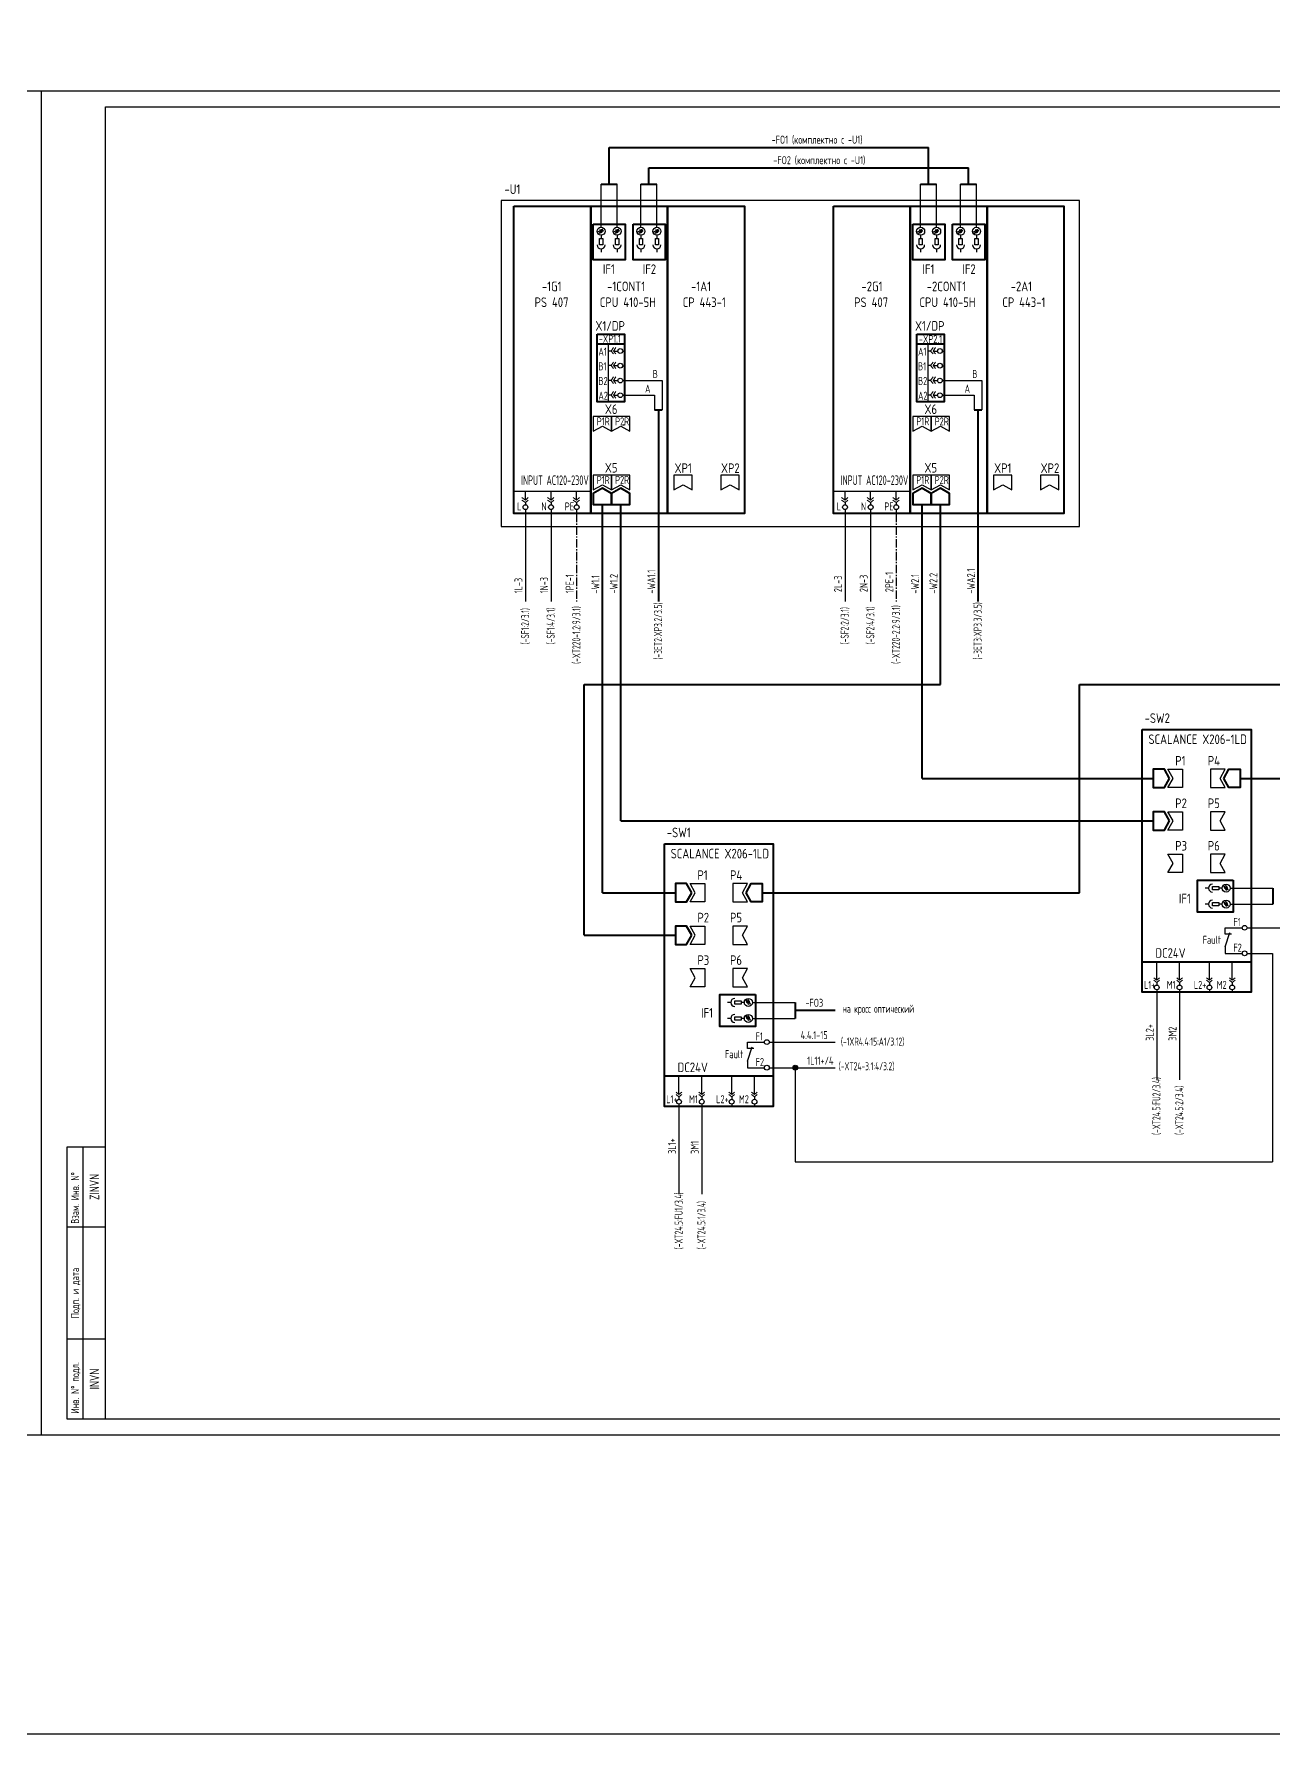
# Model space of a CAD drawing. Header units: millimetres. Extents: x 613 to 4946, y 1373 to 2532.
# Drawn here: x 3660 to 4047, y 1373 to 1904 of the extents above; entities that cross this region are included whole.
import ezdxf
from ezdxf.enums import TextEntityAlignment as Align

# ---------------------------------------------------------------- set-up
doc = ezdxf.new("R2010")
doc.units = ezdxf.units.MM
doc.linetypes.add('3_2012-53-ТКР2.1-2_План$0${ Chain Double-Dash }', pattern=[0])
doc.linetypes.add('EPL_DASHLONGDOT', pattern=[1, 0.66, -0.12, 0.1, -0.12])
doc.layers.add('EPLAN108', color=5, linetype='Continuous', lineweight=30)
for name, color, linetype in [('Временный', 6, 'Continuous'), ('КИА_МАРКИРОВКА', 2, 'Continuous'), ('КИА_НАКЛЕЙКИ', 1, 'Continuous')]:
    doc.layers.add(name, color=color, linetype=linetype)
doc.styles.add('GOST-A 3-1', font='', dxfattribs={"height": 3})
doc.styles.add('GOSTA-2.5-1', font='', dxfattribs={"width": 0.9, "height": 2.5})
doc.styles.add('ROMANS0-70', font='romans.shx', dxfattribs={"width": 0.7})
doc.styles.get('GOST-A 3-1').set_extended_font_data('GOST type A')
doc.styles.get('GOSTA-2.5-1').set_extended_font_data('GOST Type AU')

# ---------------------------------------------------------------- blocks, each defined once
blk = doc.blocks.new('A$C3D920043')
at = {"lineweight": 25}
for p, q in [((2, 2), (0, 2)), ((2, 2), (6.5, 0.5)), ((6, 0), (6, 2)), ((6, 2), (8, 2))]:
    blk.add_line(p, q, dxfattribs=at)
blk = doc.blocks.new('A$C2EC3666A')
h = blk.add_hatch(color=7)
h.dxf.hatch_style = 1
edge = h.paths.add_edge_path()
edge.add_arc((0, 0), 0.75, 0, 360)
at = {"color": 0}
blk.add_circle((0, 0), 0.75, dxfattribs=at)

msp = doc.modelspace()

# ---------------------------------------------------------------- linework, layer by layer
for p, q in [((3068, 1886.39), (3662, 1886.39)), ((3662, 1886.39), (4256, 1886.39)), ((3662, 1466.39), (3662, 1886.39)), ((3682, 1881.39), (4251, 1881.39)), ((3682, 1471.39), (3682, 1881.39)), ((4039.91, 1624.88), (4059.87, 1624.88)), ((3890.63, 1589.16), (3902.15, 1589.16)), ((3670, 1471.39), (3670, 1556.39)), ((3670, 1556.39), (3682, 1556.39)), ((3675, 1471.39), (3675, 1556.39)), ((3670, 1531.39), (3682, 1531.39)), ((3670, 1496.39), (3682, 1496.39)), ((3675, 1496.39), (3682, 1496.39)), ((3682, 1471.39), (3670, 1471.39)), ((4251, 1471.39), (3682, 1471.39)), ((3662, 1466.39), (3068, 1466.39)), ((4256, 1466.39), (3662, 1466.39))]:
    msp.add_line(p, q)
at = {"color": 31, "lineweight": 40}
for p, q in [((3839.32, 1857.15), (3839.32, 1868.7)), ((3839.32, 1868.7), (3939.18, 1868.7)), ((3939.18, 1857.15), (3939.18, 1868.7)), ((3851.79, 1857.15), (3851.79, 1862.3)), ((3851.79, 1862.3), (3951.65, 1862.3)), ((3951.65, 1857.15), (3951.65, 1862.3)), ((3836.82, 1857.15), (3841.82, 1857.15)), ((3849.29, 1857.15), (3854.29, 1857.15)), ((3936.68, 1857.15), (3941.68, 1857.15)), ((3949.15, 1857.15), (3954.15, 1857.15)), ((4046.78, 1637.26), (4046.78, 1632.26)), ((3897.5, 1601.53), (3897.5, 1596.53)), ((3909.94, 1599.03), (3897.5, 1599.03))]:
    msp.add_line(p, q, dxfattribs=at)
at = {"color": 0}
for p, q in [((3836.82, 1843.74), (3836.82, 1857.15)), ((3841.82, 1843.74), (3841.82, 1857.15)), ((3849.29, 1843.74), (3849.29, 1857.15)), ((3854.29, 1843.74), (3854.29, 1857.15)), ((3936.68, 1843.74), (3936.68, 1857.15)), ((3941.68, 1843.74), (3941.68, 1857.15)), ((3949.15, 1843.74), (3949.15, 1857.15)), ((3954.15, 1843.74), (3954.15, 1857.15)), ((3835.82, 1842.31), (3837.33, 1843.06)), ((3837.55, 1842.67), (3836.11, 1841.79)), ((3836.11, 1841.79), (3836.86, 1842.47)), ((3837.06, 1842.15), (3836.11, 1841.79)), ((3837.33, 1843.06), (3836.35, 1842.78)), ((3836.52, 1842.45), (3837.33, 1843.06)), ((3836.82, 1841.24), (3836.82, 1840.24)), ((3840.82, 1842.31), (3842.33, 1843.06)), ((3842.55, 1842.67), (3841.11, 1841.79)), ((3841.11, 1841.79), (3841.86, 1842.47)), ((3842.06, 1842.15), (3841.11, 1841.79)), ((3842.33, 1843.06), (3841.35, 1842.78)), ((3841.52, 1842.45), (3842.33, 1843.06)), ((3841.82, 1841.24), (3841.82, 1840.24)), ((3848.29, 1842.31), (3849.8, 1843.06)), ((3850.02, 1842.67), (3848.58, 1841.79)), ((3848.58, 1841.79), (3849.34, 1842.47)), ((3849.53, 1842.15), (3848.58, 1841.79)), ((3849.8, 1843.06), (3848.82, 1842.78)), ((3848.99, 1842.45), (3849.8, 1843.06)), ((3849.29, 1841.24), (3849.29, 1840.24)), ((3853.29, 1842.31), (3854.8, 1843.06)), ((3855.02, 1842.67), (3853.58, 1841.79)), ((3853.58, 1841.79), (3854.34, 1842.47)), ((3854.53, 1842.15), (3853.58, 1841.79)), ((3854.8, 1843.06), (3853.82, 1842.78)), ((3853.99, 1842.45), (3854.8, 1843.06)), ((3854.29, 1841.24), (3854.29, 1840.24)), ((3935.68, 1842.31), (3937.19, 1843.06)), ((3937.41, 1842.67), (3935.98, 1841.79)), ((3935.98, 1841.79), (3936.73, 1842.47)), ((3936.93, 1842.15), (3935.98, 1841.79)), ((3937.19, 1843.06), (3936.21, 1842.78)), ((3936.38, 1842.45), (3937.19, 1843.06)), ((3936.68, 1841.24), (3936.68, 1840.24)), ((3940.68, 1842.31), (3942.19, 1843.06)), ((3942.41, 1842.67), (3940.98, 1841.79)), ((3940.98, 1841.79), (3941.73, 1842.47)), ((3941.93, 1842.15), (3940.98, 1841.79)), ((3942.19, 1843.06), (3941.21, 1842.78)), ((3941.38, 1842.45), (3942.19, 1843.06)), ((3941.68, 1841.24), (3941.68, 1840.24)), ((3948.15, 1842.31), (3949.66, 1843.06)), ((3949.88, 1842.67), (3948.45, 1841.79)), ((3948.45, 1841.79), (3949.2, 1842.47)), ((3949.4, 1842.15), (3948.45, 1841.79)), ((3949.66, 1843.06), (3948.68, 1842.78)), ((3948.85, 1842.45), (3949.66, 1843.06)), ((3949.15, 1841.24), (3949.15, 1840.24)), ((3953.15, 1842.31), (3954.66, 1843.06)), ((3954.88, 1842.67), (3953.45, 1841.79)), ((3953.45, 1841.79), (3954.2, 1842.47)), ((3954.4, 1842.15), (3953.45, 1841.79)), ((3954.66, 1843.06), (3953.68, 1842.78)), ((3953.85, 1842.45), (3954.66, 1843.06)), ((3954.15, 1841.24), (3954.15, 1840.24)), ((3836.82, 1836.99), (3836.82, 1835.99)), ((3841.82, 1836.99), (3841.82, 1835.99)), ((3849.29, 1836.99), (3849.29, 1835.99)), ((3854.29, 1836.99), (3854.29, 1835.99)), ((3936.68, 1836.99), (3936.68, 1835.99)), ((3941.68, 1836.99), (3941.68, 1835.99)), ((3949.15, 1836.99), (3949.15, 1835.99)), ((3954.15, 1836.99), (3954.15, 1835.99)), ((3839.19, 1789.19), (3839.19, 1807.17)), ((3939.05, 1789.19), (3939.05, 1807.17)), ((3839.94, 1805.07), (3839.19, 1805.07)), ((3840.68, 1805.07), (3842.08, 1805.07)), ((3843.58, 1805.07), (3844.13, 1805.07)), ((3939.8, 1805.07), (3939.05, 1805.07)), ((3940.54, 1805.07), (3941.94, 1805.07)), ((3943.44, 1805.07), (3943.99, 1805.07)), ((3839.94, 1800.51), (3839.19, 1800.51)), ((3839.94, 1795.86), (3839.19, 1795.86)), ((3840.68, 1800.51), (3842.08, 1800.51)), ((3840.68, 1795.86), (3842.08, 1795.86)), ((3843.58, 1800.49), (3844.13, 1800.49)), ((3843.58, 1795.83), (3844.13, 1795.83)), ((3844.13, 1795.83), (3855.92, 1795.83)), ((3855.92, 1795.83), (3855.92, 1786.73)), ((3939.8, 1800.51), (3939.05, 1800.51)), ((3939.8, 1795.86), (3939.05, 1795.86)), ((3940.54, 1800.51), (3941.94, 1800.51)), ((3940.54, 1795.86), (3941.94, 1795.86)), ((3943.44, 1800.49), (3943.99, 1800.49)), ((3943.44, 1795.83), (3943.99, 1795.83)), ((3943.99, 1795.83), (3955.79, 1795.83)), ((3955.79, 1795.83), (3955.79, 1786.73)), ((3839.94, 1791.27), (3839.19, 1791.27)), ((3840.68, 1791.27), (3842.08, 1791.27)), ((3843.58, 1791.25), (3844.13, 1791.25)), ((3844.13, 1791.25), (3853.53, 1791.25)), ((3853.53, 1791.25), (3853.53, 1786.73)), ((3939.8, 1791.27), (3939.05, 1791.27)), ((3940.54, 1791.27), (3941.94, 1791.27)), ((3943.44, 1791.25), (3943.99, 1791.25)), ((3943.99, 1791.25), (3953.39, 1791.25)), ((3953.39, 1791.25), (3953.39, 1786.73)), ((3843.58, 1782.02), (3844.13, 1782.02)), ((3813.19, 1758.52), (3813.19, 1761.26)), ((3821.19, 1758.52), (3821.19, 1761.26)), ((3829.19, 1758.52), (3829.19, 1761.26)), ((3913.06, 1758.52), (3913.06, 1761.26)), ((3921.06, 1758.52), (3921.06, 1761.26)), ((3929.06, 1758.52), (3929.06, 1761.26)), ((3813.19, 1757.77), (3813.19, 1757.03)), ((3813.19, 1755.53), (3813.19, 1754.28)), ((3821.19, 1757.77), (3821.19, 1757.03)), ((3821.19, 1755.53), (3821.19, 1754.28)), ((3829.19, 1757.77), (3829.19, 1757.03)), ((3829.19, 1755.53), (3829.19, 1754.28)), ((3913.06, 1757.77), (3913.06, 1757.03)), ((3913.06, 1755.53), (3913.06, 1754.28)), ((3921.06, 1757.77), (3921.06, 1757.03)), ((3921.06, 1755.53), (3921.06, 1754.28)), ((3929.06, 1757.77), (3929.06, 1757.03)), ((3929.06, 1755.53), (3929.06, 1754.28)), ((4026.63, 1637.26), (4025.63, 1637.26)), ((4030.88, 1637.26), (4029.88, 1637.26)), ((4032.31, 1636.53), (4031.42, 1637.96)), ((4031.42, 1637.96), (4032.11, 1637.21)), ((4031.79, 1637.01), (4031.42, 1637.96)), ((4031.94, 1638.25), (4032.7, 1636.75)), ((4032.08, 1637.56), (4032.7, 1636.75)), ((4032.7, 1636.75), (4032.42, 1637.72)), ((4033.38, 1637.26), (4046.78, 1637.26)), ((4026.63, 1632.26), (4025.63, 1632.26)), ((4030.88, 1632.26), (4029.88, 1632.26)), ((4032.31, 1631.53), (4031.42, 1632.96)), ((4031.42, 1632.96), (4032.11, 1632.21)), ((4031.79, 1632.01), (4031.42, 1632.96)), ((4031.94, 1633.25), (4032.7, 1631.75)), ((4032.08, 1632.56), (4032.7, 1631.75)), ((4032.7, 1631.75), (4032.42, 1632.72)), ((4033.38, 1632.26), (4046.78, 1632.26)), ((4031.84, 1624.88), (4037.16, 1624.88)), ((4038.66, 1624.88), (4039.91, 1624.88)), ((4031.84, 1616.88), (4037.16, 1616.88)), ((4038.66, 1616.88), (4039.91, 1616.88)), ((4010.46, 1608.49), (4010.46, 1614.28)), ((4017.57, 1608.49), (4017.57, 1614.28)), ((4026.92, 1608.49), (4026.92, 1614.28)), ((4034.03, 1608.49), (4034.03, 1614.28)), ((4010.46, 1607.74), (4010.46, 1606.99)), ((4010.46, 1605.49), (4010.46, 1604.8)), ((4017.57, 1607.74), (4017.57, 1606.99)), ((4017.57, 1605.49), (4017.57, 1604.8)), ((4026.92, 1607.74), (4026.92, 1606.99)), ((4026.92, 1605.49), (4026.92, 1604.8)), ((4034.03, 1607.74), (4034.03, 1606.99)), ((4034.03, 1605.49), (4034.03, 1604.8)), ((3877.34, 1601.53), (3876.34, 1601.53)), ((3881.59, 1601.53), (3880.59, 1601.53)), ((3883.02, 1600.8), (3882.14, 1602.24)), ((3882.14, 1602.24), (3882.82, 1601.49)), ((3882.5, 1601.29), (3882.14, 1602.24)), ((3882.66, 1602.53), (3883.41, 1601.02)), ((3882.8, 1601.83), (3883.41, 1601.02)), ((3883.41, 1601.02), (3883.13, 1602)), ((3884.09, 1601.53), (3897.5, 1601.53)), ((3877.34, 1596.53), (3876.34, 1596.53)), ((3881.59, 1596.53), (3880.59, 1596.53)), ((3883.02, 1595.8), (3882.14, 1597.24)), ((3882.14, 1597.24), (3882.82, 1596.49)), ((3882.5, 1596.29), (3882.14, 1597.24)), ((3882.66, 1597.53), (3883.41, 1596.02)), ((3882.8, 1596.83), (3883.41, 1596.02)), ((3883.41, 1596.02), (3883.13, 1597)), ((3884.09, 1596.53), (3897.5, 1596.53)), ((3882.55, 1589.16), (3887.88, 1589.16)), ((3889.38, 1589.16), (3890.63, 1589.16)), ((3902.15, 1589.16), (3909.94, 1589.16)), ((3861.17, 1572.76), (3861.17, 1578.56)), ((3868.29, 1572.76), (3868.29, 1578.56)), ((3877.63, 1572.76), (3877.63, 1578.56)), ((3882.55, 1581.16), (3887.88, 1581.16)), ((3884.75, 1572.76), (3884.75, 1578.56)), ((3889.38, 1581.16), (3890.63, 1581.16)), ((3861.17, 1572.02), (3861.17, 1571.27)), ((3861.17, 1569.77), (3861.17, 1569.08)), ((3868.29, 1572.02), (3868.29, 1571.27)), ((3868.29, 1569.77), (3868.29, 1569.08)), ((3877.63, 1572.02), (3877.63, 1571.27)), ((3877.63, 1569.77), (3877.63, 1569.08)), ((3884.75, 1572.02), (3884.75, 1571.27)), ((3884.75, 1569.77), (3884.75, 1569.08))]:
    msp.add_line(p, q, dxfattribs=at)
at = {"lineweight": 18}
for p, q in [((3840.68, 1806.18), (3839.94, 1805.07)), ((3841.43, 1806.18), (3840.68, 1805.07)), ((3940.54, 1806.18), (3939.8, 1805.07)), ((3941.29, 1806.18), (3940.54, 1805.07)), ((3839.94, 1805.07), (3840.68, 1804.18)), ((3840.68, 1801.62), (3839.94, 1800.51)), ((3840.68, 1805.07), (3841.43, 1804.18)), ((3841.43, 1801.62), (3840.68, 1800.51)), ((3939.8, 1805.07), (3940.54, 1804.18)), ((3940.54, 1801.62), (3939.8, 1800.51)), ((3940.54, 1805.07), (3941.29, 1804.18)), ((3941.29, 1801.62), (3940.54, 1800.51)), ((3839.94, 1800.51), (3840.68, 1799.62)), ((3840.68, 1796.96), (3839.94, 1795.86)), ((3839.94, 1795.86), (3840.68, 1794.96)), ((3840.68, 1800.51), (3841.43, 1799.62)), ((3841.43, 1796.96), (3840.68, 1795.86)), ((3840.68, 1795.86), (3841.43, 1794.96)), ((3939.8, 1800.51), (3940.54, 1799.62)), ((3940.54, 1796.96), (3939.8, 1795.86)), ((3939.8, 1795.86), (3940.54, 1794.96)), ((3940.54, 1800.51), (3941.29, 1799.62)), ((3941.29, 1796.96), (3940.54, 1795.86)), ((3940.54, 1795.86), (3941.29, 1794.96)), ((3840.68, 1792.38), (3839.94, 1791.27)), ((3839.94, 1791.27), (3840.68, 1790.38)), ((3841.43, 1792.38), (3840.68, 1791.27)), ((3840.68, 1791.27), (3841.43, 1790.38)), ((3940.54, 1792.38), (3939.8, 1791.27)), ((3939.8, 1791.27), (3940.54, 1790.38)), ((3941.29, 1792.38), (3940.54, 1791.27)), ((3940.54, 1791.27), (3941.29, 1790.38)), ((3812.09, 1759.26), (3813.19, 1758.52)), ((3812.09, 1758.52), (3813.19, 1757.77)), ((3813.19, 1758.52), (3814.09, 1759.26)), ((3813.19, 1757.77), (3814.09, 1758.52)), ((3820.09, 1759.26), (3821.19, 1758.52)), ((3820.09, 1758.52), (3821.19, 1757.77)), ((3821.19, 1758.52), (3822.09, 1759.26)), ((3821.19, 1757.77), (3822.09, 1758.52)), ((3828.09, 1759.26), (3829.19, 1758.52)), ((3828.09, 1758.52), (3829.19, 1757.77)), ((3829.19, 1758.52), (3830.09, 1759.26)), ((3829.19, 1757.77), (3830.09, 1758.52)), ((3911.95, 1759.26), (3913.06, 1758.52)), ((3911.95, 1758.52), (3913.06, 1757.77)), ((3913.06, 1758.52), (3913.95, 1759.26)), ((3913.06, 1757.77), (3913.95, 1758.52)), ((3919.95, 1759.26), (3921.06, 1758.52)), ((3919.95, 1758.52), (3921.06, 1757.77)), ((3921.06, 1758.52), (3921.95, 1759.26)), ((3921.06, 1757.77), (3921.95, 1758.52)), ((3927.95, 1759.26), (3929.06, 1758.52)), ((3927.95, 1758.52), (3929.06, 1757.77)), ((3929.06, 1758.52), (3929.95, 1759.26)), ((3929.06, 1757.77), (3929.95, 1758.52)), ((4010.46, 1608.49), (4009.57, 1609.23)), ((4010.46, 1607.74), (4009.57, 1608.49)), ((4010.46, 1608.49), (4011.35, 1609.23)), ((4010.46, 1607.74), (4011.35, 1608.49)), ((4017.57, 1608.49), (4016.68, 1609.23)), ((4017.57, 1607.74), (4016.68, 1608.49)), ((4017.57, 1608.49), (4018.47, 1609.23)), ((4017.57, 1607.74), (4018.47, 1608.49)), ((4026.92, 1608.49), (4026.03, 1609.23)), ((4026.92, 1607.74), (4026.03, 1608.49)), ((4026.92, 1608.49), (4027.81, 1609.23)), ((4026.92, 1607.74), (4027.81, 1608.49)), ((4034.03, 1608.49), (4033.14, 1609.23)), ((4034.03, 1607.74), (4033.14, 1608.49)), ((4034.03, 1608.49), (4034.92, 1609.23)), ((4034.03, 1607.74), (4034.92, 1608.49)), ((3861.17, 1572.76), (3860.28, 1573.51)), ((3861.17, 1572.02), (3860.28, 1572.76)), ((3861.17, 1572.76), (3862.06, 1573.51)), ((3861.17, 1572.02), (3862.06, 1572.76)), ((3868.29, 1572.76), (3867.4, 1573.51)), ((3868.29, 1572.02), (3867.4, 1572.76)), ((3868.29, 1572.76), (3869.18, 1573.51)), ((3868.29, 1572.02), (3869.18, 1572.76)), ((3877.63, 1572.76), (3876.74, 1573.51)), ((3877.63, 1572.02), (3876.74, 1572.76)), ((3877.63, 1572.76), (3878.52, 1573.51)), ((3877.63, 1572.02), (3878.52, 1572.76)), ((3884.75, 1572.76), (3883.86, 1573.51)), ((3884.75, 1572.02), (3883.86, 1572.76)), ((3884.75, 1572.76), (3885.64, 1573.51)), ((3884.75, 1572.02), (3885.64, 1572.76))]:
    msp.add_line(p, q, dxfattribs=at)
at = {"color": 6, "lineweight": 40}
for p, q in [((3853.53, 1786.73), (3855.92, 1786.73)), ((3854.72, 1786.73), (3854.72, 1726.81)), ((3953.39, 1786.73), (3955.79, 1786.73)), ((3954.59, 1786.73), (3954.59, 1726.81))]:
    msp.add_line(p, q, dxfattribs=at)
at = {"color": 30, "lineweight": 25, "ltscale": 4}
for p, q in [((3813.19, 1754.28), (3813.19, 1726.81)), ((3913.06, 1754.28), (3913.06, 1726.81))]:
    msp.add_line(p, q, dxfattribs=at)
at = {"color": 5}
for p, q in [((3821.19, 1754.28), (3821.19, 1726.81)), ((3921.06, 1754.28), (3921.06, 1726.81))]:
    msp.add_line(p, q, dxfattribs=at)
at = {"color": 3, "linetype": 'EPL_DASHLONGDOT', "lineweight": 25, "ltscale": 4}
for p, q in [((3829.19, 1754.28), (3829.19, 1726.81)), ((3929.06, 1754.28), (3929.06, 1726.81))]:
    msp.add_line(p, q, dxfattribs=at)
at = {"color": 3, "lineweight": 40}
for p, q in [((3837.26, 1711.68), (3837.26, 1757.1)), ((3843, 1705.94), (3843, 1757.1)), ((3937.12, 1671.53), (3937.12, 1757.1)), ((3942.86, 1700.89), (3942.86, 1757.1)), ((3837.26, 1635.8), (3837.26, 1711.68)), ((3843, 1658.24), (3843, 1705.94)), ((3831.52, 1622.52), (3831.52, 1700.89)), ((3831.52, 1700.89), (3942.86, 1700.89)), ((3986.32, 1635.8), (3986.32, 1700.89)), ((3986.32, 1700.89), (4130.11, 1700.89)), ((3937.12, 1671.53), (4009.35, 1671.53)), ((4036.48, 1671.53), (4135.85, 1671.53)), ((3843, 1658.24), (4009.35, 1658.24)), ((3837.26, 1635.8), (3860.06, 1635.8)), ((3887.19, 1635.8), (3986.32, 1635.8)), ((3831.52, 1622.52), (3860.06, 1622.52))]:
    msp.add_line(p, q, dxfattribs=at)
at = {"color": 1}
for p, q in [((4039.91, 1616.88), (4046.64, 1616.88)), ((4046.64, 1616.88), (4046.64, 1551.77)), ((4010.46, 1604.42), (4010.46, 1577.34)), ((3890.63, 1581.16), (3906.05, 1581.16)), ((3897.5, 1581.16), (3897.5, 1551.77)), ((3906.05, 1581.16), (3909.94, 1581.16)), ((3861.17, 1569.08), (3861.17, 1541.61)), ((3897.5, 1551.77), (4046.64, 1551.77))]:
    msp.add_line(p, q, dxfattribs=at)
at = {"color": 4}
for p, q in [((4017.57, 1604.42), (4017.57, 1577.34)), ((3868.29, 1569.08), (3868.29, 1541.61))]:
    msp.add_line(p, q, dxfattribs=at)
at = {"color": 0, "linetype": '3_2012-53-ТКР2.1-2_План$0${ Chain Double-Dash }', "ltscale": 5}
msp.add_lwpolyline([(3986.32, 1852.06), (3805.57, 1852.06), (3805.57, 1750.24), (3986.32, 1750.24)], close=True, dxfattribs=at)
at = {"color": 0, "lineweight": 40}
for points in [[(3809.59, 1850.28), (3833.59, 1850.28), (3833.59, 1754.28), (3809.59, 1754.28)], [(3833.59, 1850.28), (3857.59, 1850.28), (3857.59, 1754.28), (3833.59, 1754.28)], [(3857.59, 1850.28), (3881.59, 1850.28), (3881.59, 1754.28), (3857.59, 1754.28)], [(3909.45, 1850.28), (3933.45, 1850.28), (3933.45, 1754.28), (3909.45, 1754.28)], [(3933.45, 1850.28), (3957.45, 1850.28), (3957.45, 1754.28), (3933.45, 1754.28)], [(3957.45, 1850.28), (3981.45, 1850.28), (3981.45, 1754.28), (3957.45, 1754.28)], [(3834.34, 1844.74), (3844.37, 1844.74), (3844.37, 1833.6), (3834.34, 1833.6)], [(3846.81, 1844.74), (3856.84, 1844.74), (3856.84, 1833.6), (3846.81, 1833.6)], [(3934.2, 1844.74), (3944.23, 1844.74), (3944.23, 1833.6), (3934.2, 1833.6)], [(3946.68, 1844.74), (3956.7, 1844.74), (3956.7, 1833.6), (3946.68, 1833.6)], [(3835.59, 1810.33), (3844.13, 1810.33), (3844.13, 1789.19), (3835.59, 1789.19)], [(3835.59, 1810.33), (3844.13, 1810.33), (3844.13, 1807.17), (3835.59, 1807.17)], [(3935.45, 1810.33), (3943.99, 1810.33), (3943.99, 1789.19), (3935.45, 1789.19)], [(3935.45, 1810.33), (3943.99, 1810.33), (3943.99, 1807.17), (3935.45, 1807.17)], [(4034.37, 1639.73), (4034.37, 1629.71), (4023.23, 1629.71), (4023.23, 1639.73)], [(4005.91, 1614.28), (4039.91, 1614.28), (4039.91, 1604.8), (4005.91, 1604.8)], [(3885.09, 1604.01), (3885.09, 1593.98), (3873.95, 1593.98), (3873.95, 1604.01)], [(3856.63, 1578.56), (3890.63, 1578.56), (3890.63, 1569.08), (3856.63, 1569.08)]]:
    msp.add_lwpolyline(points, close=True, dxfattribs=at)
at = {"color": 0}
for points in [[(3836.32, 1840.25), (3837.33, 1840.25), (3837.33, 1838.25), (3836.32, 1838.25)], [(3841.32, 1840.25), (3842.33, 1840.25), (3842.33, 1838.25), (3841.32, 1838.25)], [(3848.79, 1840.25), (3849.8, 1840.25), (3849.8, 1838.25), (3848.79, 1838.25)], [(3853.79, 1840.25), (3854.8, 1840.25), (3854.8, 1838.25), (3853.79, 1838.25)], [(3936.18, 1840.25), (3937.19, 1840.25), (3937.19, 1838.25), (3936.18, 1838.25)], [(3941.18, 1840.25), (3942.19, 1840.25), (3942.19, 1838.25), (3941.18, 1838.25)], [(3948.65, 1840.25), (3949.66, 1840.25), (3949.66, 1838.25), (3948.65, 1838.25)], [(3953.65, 1840.25), (3954.66, 1840.25), (3954.66, 1838.25), (3953.65, 1838.25)], [(3809.59, 1761.26), (3833.59, 1761.26), (3833.59, 1754.28), (3809.59, 1754.28)], [(3909.45, 1761.26), (3933.45, 1761.26), (3933.45, 1754.28), (3909.45, 1754.28)], [(4029.89, 1637.76), (4029.89, 1636.75), (4027.88, 1636.75), (4027.88, 1637.76)], [(4029.89, 1632.76), (4029.89, 1631.75), (4027.88, 1631.75), (4027.88, 1632.76)], [(3880.6, 1602.03), (3880.6, 1601.02), (3878.6, 1601.02), (3878.6, 1602.03)], [(3880.6, 1597.03), (3880.6, 1596.02), (3878.6, 1596.02), (3878.6, 1597.03)]]:
    msp.add_lwpolyline(points, close=True, dxfattribs=at)
for points in [[(3834.39, 1780), (3837.26, 1781.6), (3840.13, 1780), (3840.13, 1784.6), (3834.39, 1784.6), (3834.39, 1780)], [(3840.13, 1780), (3843, 1781.6), (3845.86, 1780), (3845.86, 1784.6), (3840.13, 1784.6), (3840.13, 1780)], [(3934.25, 1780), (3937.12, 1781.6), (3939.99, 1780), (3939.99, 1784.6), (3934.25, 1784.6), (3934.25, 1780)], [(3939.99, 1780), (3942.86, 1781.6), (3945.73, 1780), (3945.73, 1784.6), (3939.99, 1784.6), (3939.99, 1780)], [(3834.39, 1761.7), (3837.26, 1763.3), (3840.13, 1761.7), (3840.13, 1766.3), (3834.39, 1766.3), (3834.39, 1761.7)], [(3840.13, 1761.7), (3843, 1763.3), (3845.86, 1761.7), (3845.86, 1766.3), (3840.13, 1766.3), (3840.13, 1761.7)], [(3859.59, 1761.7), (3862.46, 1763.3), (3865.33, 1761.7), (3865.33, 1766.3), (3859.59, 1766.3), (3859.59, 1761.7)], [(3874.26, 1761.7), (3877.13, 1763.3), (3880, 1761.7), (3880, 1766.3), (3874.26, 1766.3), (3874.26, 1761.7)], [(3934.25, 1761.7), (3937.12, 1763.3), (3939.99, 1761.7), (3939.99, 1766.3), (3934.25, 1766.3), (3934.25, 1761.7)], [(3939.99, 1761.7), (3942.86, 1763.3), (3945.73, 1761.7), (3945.73, 1766.3), (3939.99, 1766.3), (3939.99, 1761.7)], [(3959.45, 1761.7), (3962.32, 1763.3), (3965.19, 1761.7), (3965.19, 1766.3), (3959.45, 1766.3), (3959.45, 1761.7)], [(3974.12, 1761.7), (3976.99, 1763.3), (3979.86, 1761.7), (3979.86, 1766.3), (3974.12, 1766.3), (3974.12, 1761.7)], [(4013.94, 1668.66), (4015.54, 1671.53), (4013.94, 1674.39), (4018.54, 1674.39), (4018.54, 1668.66), (4013.94, 1668.66)], [(4031.88, 1668.66), (4030.28, 1671.53), (4031.88, 1674.39), (4027.28, 1674.39), (4027.28, 1668.66), (4031.88, 1668.66)], [(4013.94, 1655.38), (4015.54, 1658.24), (4013.94, 1661.11), (4018.54, 1661.11), (4018.54, 1655.38), (4013.94, 1655.38)], [(4031.88, 1655.38), (4030.28, 1658.24), (4031.88, 1661.11), (4027.28, 1661.11), (4027.28, 1655.38), (4031.88, 1655.38)], [(4013.94, 1642.1), (4015.54, 1644.96), (4013.94, 1647.83), (4018.54, 1647.83), (4018.54, 1642.1), (4013.94, 1642.1)], [(4031.88, 1642.1), (4030.28, 1644.96), (4031.88, 1647.83), (4027.28, 1647.83), (4027.28, 1642.1), (4031.88, 1642.1)], [(3864.66, 1632.93), (3866.25, 1635.8), (3864.66, 1638.67), (3869.25, 1638.67), (3869.25, 1632.93), (3864.66, 1632.93)], [(3882.59, 1632.93), (3881, 1635.8), (3882.59, 1638.67), (3878, 1638.67), (3878, 1632.93), (3882.59, 1632.93)], [(3864.66, 1619.65), (3866.25, 1622.52), (3864.66, 1625.39), (3869.25, 1625.39), (3869.25, 1619.65), (3864.66, 1619.65)], [(3882.59, 1619.65), (3881, 1622.52), (3882.59, 1625.39), (3878, 1625.39), (3878, 1619.65), (3882.59, 1619.65)], [(3864.66, 1606.37), (3866.25, 1609.24), (3864.66, 1612.11), (3869.25, 1612.11), (3869.25, 1606.37), (3864.66, 1606.37)], [(3882.59, 1606.37), (3881, 1609.24), (3882.59, 1612.11), (3878, 1612.11), (3878, 1606.37), (3882.59, 1606.37)]]:
    msp.add_lwpolyline(points, dxfattribs=at)
at = {"color": 3, "lineweight": 40}
for points in [[(3837.26, 1762.19), (3834.39, 1760.59), (3834.39, 1757.1), (3840.13, 1757.1), (3840.13, 1760.59), (3837.26, 1762.19)], [(3843, 1762.19), (3840.13, 1760.59), (3840.13, 1757.1), (3845.86, 1757.1), (3845.86, 1760.59), (3843, 1762.19)], [(3937.12, 1762.19), (3934.25, 1760.59), (3934.25, 1757.1), (3939.99, 1757.1), (3939.99, 1760.59), (3937.12, 1762.19)], [(3942.86, 1762.19), (3939.99, 1760.59), (3939.99, 1757.1), (3945.73, 1757.1), (3945.73, 1760.59), (3942.86, 1762.19)], [(4014.43, 1671.53), (4012.83, 1674.39), (4009.35, 1674.39), (4009.35, 1668.66), (4012.83, 1668.66), (4014.43, 1671.53)], [(4031.39, 1671.53), (4032.99, 1674.39), (4036.48, 1674.39), (4036.48, 1668.66), (4032.99, 1668.66), (4031.39, 1671.53)], [(4014.43, 1658.24), (4012.83, 1661.11), (4009.35, 1661.11), (4009.35, 1655.38), (4012.83, 1655.38), (4014.43, 1658.24)], [(3865.14, 1635.8), (3863.55, 1638.67), (3860.06, 1638.67), (3860.06, 1632.93), (3863.55, 1632.93), (3865.14, 1635.8)], [(3882.11, 1635.8), (3883.7, 1638.67), (3887.19, 1638.67), (3887.19, 1632.93), (3883.7, 1632.93), (3882.11, 1635.8)], [(3865.14, 1622.52), (3863.55, 1625.39), (3860.06, 1625.39), (3860.06, 1619.65), (3863.55, 1619.65), (3865.14, 1622.52)]]:
    msp.add_lwpolyline(points, dxfattribs=at)
at = {"lineweight": 40}
for points in [[(4005.91, 1686.8), (4039.91, 1686.8), (4039.91, 1604.8), (4005.91, 1604.8)], [(3856.63, 1651.08), (3890.63, 1651.08), (3890.63, 1569.08), (3856.63, 1569.08)]]:
    msp.add_lwpolyline(points, close=True, dxfattribs=at)
at = {"color": 0}
for centre, radius in [((3836.82, 1842.49), 1.25), ((3841.82, 1842.49), 1.25), ((3849.29, 1842.49), 1.25), ((3854.29, 1842.49), 1.25), ((3936.68, 1842.49), 1.25), ((3941.68, 1842.49), 1.25), ((3949.15, 1842.49), 1.25), ((3954.15, 1842.49), 1.25), ((3842.83, 1805.07), 0.75), ((3842.83, 1800.49), 0.75), ((3942.69, 1805.07), 0.75), ((3942.69, 1800.49), 0.75), ((3842.83, 1795.83), 0.75), ((3942.69, 1795.83), 0.75), ((3842.83, 1791.25), 0.75), ((3942.69, 1791.25), 0.75), ((3813.19, 1756.28), 0.75), ((3821.19, 1756.28), 0.75), ((3829.19, 1756.28), 0.75), ((3913.06, 1756.28), 0.75), ((3921.06, 1756.28), 0.75), ((3929.06, 1756.28), 0.75), ((4032.13, 1637.26), 1.25), ((4032.13, 1632.26), 1.25), ((4037.91, 1624.88), 0.75), ((4037.91, 1616.88), 0.75), ((4010.46, 1606.24), 0.75), ((4017.57, 1606.24), 0.75), ((4026.92, 1606.24), 0.75), ((4034.03, 1606.24), 0.75), ((3882.84, 1601.53), 1.25), ((3882.84, 1596.53), 1.25), ((3888.63, 1589.16), 0.75), ((3888.63, 1581.16), 0.75), ((3861.17, 1570.52), 0.75), ((3868.29, 1570.52), 0.75), ((3877.63, 1570.52), 0.75), ((3884.75, 1570.52), 0.75)]:
    msp.add_circle(centre, radius, dxfattribs=at)
for centre, start, end in [((3836.82, 1838.24), 180, 0), ((3841.82, 1838.24), 180, 0), ((3849.29, 1838.24), 180, 0), ((3854.29, 1838.24), 180, 0), ((3936.68, 1838.24), 180, 0), ((3941.68, 1838.24), 180, 0), ((3949.15, 1838.24), 180, 0), ((3954.15, 1838.24), 180, 0), ((4027.88, 1637.26), 90, 270), ((4027.88, 1632.26), 90, 270), ((3878.59, 1601.53), 90, 270), ((3878.59, 1596.53), 90, 270)]:
    msp.add_arc(centre, 1.25, start, end, dxfattribs=at)
at = {"layer": 'EPLAN108', "color": 2}
msp.add_lwpolyline([(613.36, 2532.19), (4946.18, 2532.19), (4946.18, 1372.97), (613.36, 1372.97)], close=True, dxfattribs=at)

# ---------------------------------------------------------------- block references
at = {"color": 0, "rotation": 90}
for p in [(4033.84, 1616.88), (3884.55, 1581.16)]:
    msp.add_blockref('A$C3D920043', p, dxfattribs=at)
at = {"color": 0}
msp.add_blockref('A$C2EC3666A', (3897.5, 1581.16), dxfattribs=at)

# ---------------------------------------------------------------- texts
for s, height, style, width, p in [('-FO1 (комплектно с -U1)', 2.5, 'GOSTA-2.5-1', 0.9, (3890.1, 1869.85)), ('-FO2 (комплектно с -U1)', 2.5, 'GOSTA-2.5-1', 0.9, (3890.63, 1863.44)), ('A1', 2.5, 'GOSTA-2.5-1', 0.9, (3835.99, 1803.62)), ('-XP1.1', 2.5, 'GOSTA-2.5-1', 0.9, (3836.09, 1807.63)), ('A1', 2.5, 'GOSTA-2.5-1', 0.9, (3935.86, 1803.62)), ('-XP2.1', 2.5, 'GOSTA-2.5-1', 0.9, (3936.12, 1807.54)), ('B1', 2.5, 'GOSTA-2.5-1', 0.9, (3835.99, 1799.04)), ('B1', 2.5, 'GOSTA-2.5-1', 0.9, (3935.86, 1799.04)), ('B2', 2.5, 'GOSTA-2.5-1', 0.9, (3835.99, 1794.46)), ('B', 2.5, 'GOSTA-2.5-1', 0.9, (3852.96, 1796.63)), ('B2', 2.5, 'GOSTA-2.5-1', 0.9, (3935.86, 1794.46)), ('B', 2.5, 'GOSTA-2.5-1', 0.9, (3952.82, 1796.63)), ('A2', 2.5, 'GOSTA-2.5-1', 0.9, (3835.99, 1789.87)), ('A', 2.5, 'GOSTA-2.5-1', 0.9, (3850.56, 1792.05)), ('A2', 2.5, 'GOSTA-2.5-1', 0.9, (3935.86, 1789.87)), ('A', 2.5, 'GOSTA-2.5-1', 0.9, (3950.42, 1792.05)), ('P1R', 2.5, 'GOSTA-2.5-1', 0.9, (3835.47, 1781.84)), ('P2R', 2.5, 'GOSTA-2.5-1', 0.9, (3841.21, 1781.84)), ('P1R', 2.5, 'GOSTA-2.5-1', 0.9, (3935.33, 1781.84)), ('P2R', 2.5, 'GOSTA-2.5-1', 0.9, (3941.07, 1781.84)), ('INPUT AC120-230V', 3, 'GOST-A 3-1', 0.7, (3811.84, 1763.21)), ('P1R', 2.5, 'GOSTA-2.5-1', 0.9, (3835.47, 1763.54)), ('P2R', 2.5, 'GOSTA-2.5-1', 0.9, (3841.21, 1763.54)), ('INPUT AC120-230V', 3, 'GOST-A 3-1', 0.7, (3911.7, 1763.21)), ('P1R', 2.5, 'GOSTA-2.5-1', 0.9, (3935.33, 1763.54)), ('P2R', 2.5, 'GOSTA-2.5-1', 0.9, (3941.07, 1763.54)), ('L', 2.5, 'GOSTA-2.5-1', 0.9, (3810.58, 1755.27)), ('N', 2.5, 'GOSTA-2.5-1', 0.9, (3818.16, 1755.27)), ('PE', 2.5, 'GOSTA-2.5-1', 0.9, (3825.48, 1755.27)), ('L', 2.5, 'GOSTA-2.5-1', 0.9, (3910.44, 1755.27)), ('N', 2.5, 'GOSTA-2.5-1', 0.9, (3918.03, 1755.27)), ('PE', 2.5, 'GOSTA-2.5-1', 0.9, (3925.34, 1755.27)), ('F1', 2.5, 'GOSTA-2.5-1', 0.9, (4034.4, 1625.41)), ('Fault', 2.5, 'GOSTA-2.5-1', 0.9, (4024.81, 1619.86)), ('F2', 2.5, 'GOSTA-2.5-1', 0.9, (4034.4, 1617.41)), ('L1+', 2.5, 'GOSTA-2.5-1', 0.9, (4006.46, 1605.78)), ('M1', 2.5, 'GOSTA-2.5-1', 0.9, (4013.58, 1605.78)), ('L2+', 2.5, 'GOSTA-2.5-1', 0.9, (4022.06, 1605.78)), ('M2', 2.5, 'GOSTA-2.5-1', 0.9, (4029.18, 1605.78)), ('F1', 2.5, 'GOSTA-2.5-1', 0.9, (3885.12, 1589.69)), ('Fault', 2.5, 'GOSTA-2.5-1', 0.9, (3875.52, 1584.13)), ('F2', 2.5, 'GOSTA-2.5-1', 0.9, (3885.12, 1581.69)), ('L1+', 2.5, 'GOSTA-2.5-1', 0.9, (3857.17, 1570.06)), ('M1', 2.5, 'GOSTA-2.5-1', 0.9, (3864.29, 1570.06)), ('L2+', 2.5, 'GOSTA-2.5-1', 0.9, (3872.78, 1570.06)), ('M2', 2.5, 'GOSTA-2.5-1', 0.9, (3879.9, 1570.06))]:
    msp.add_text(s, height=height, dxfattribs=dict(style=style, width=width)).set_placement(p)
at = {"style": 'GOST-A 3-1'}
for s, p in [('IF1', (3837.38, 1829.15)), ('IF2', (3849.85, 1829.15)), ('IF1', (3937.25, 1829.15)), ('IF2', (3949.72, 1829.15)), ('PS 407', (3816.04, 1818.81)), ('CPU 410-5H', (3836.43, 1818.81)), ('CP 443-1', (3862.33, 1818.81)), ('PS 407', (3915.91, 1818.81)), ('CPU 410-5H', (3936.3, 1818.81)), ('CP 443-1', (3962.2, 1818.81)), ('X1/DP', (3835.06, 1811.42)), ('X1/DP', (3934.92, 1811.42)), ('X6', (3838.01, 1785.39)), ('X6', (3937.87, 1785.39)), ('X5', (3838.01, 1767.09)), ('XP1', (3859.79, 1766.98)), ('XP2', (3874.31, 1766.98)), ('X5', (3937.87, 1767.09)), ('XP1', (3959.65, 1766.98)), ('XP2', (3974.17, 1766.98)), ('SCALANCE X206-1LD', (4007.86, 1682.27)), ('P1', (4016.22, 1675.55)), ('P4', (4026.4, 1675.55)), ('P2', (4016.22, 1662.27)), ('P5', (4026.4, 1662.27)), ('P3', (4016.22, 1648.99)), ('P6', (4026.4, 1648.99)), ('SCALANCE X206-1LD', (3858.57, 1646.54)), ('P1', (3866.93, 1639.83)), ('P4', (3877.11, 1639.83)), ('IF1', (4017.36, 1632.5)), ('P2', (3866.93, 1626.55)), ('P5', (3877.11, 1626.55)), ('P3', (3866.93, 1613.27)), ('P6', (3877.11, 1613.27)), ('DC24V', (4010.02, 1615.49)), ('IF1', (3868.07, 1596.77)), ('DC24V', (3860.74, 1579.77))]:
    msp.add_text(s, height=3, dxfattribs=at).set_placement(p)
at = {"style": 'ROMANS0-70', "width": 0.7}
for s, p in [('Взам. Инв. N%%d', (3674.46, 1532.39)), ('Подп. и дата', (3674.46, 1502.86)), ('Инв. N%%d подл.', (3674.46, 1473.09))]:
    msp.add_text(s, height=2.5, rotation=90, dxfattribs=at).set_placement(p, align=Align.BOTTOM_LEFT)
at = {"style": 'ROMANS0-70', "width": 0.7, "flags": 12}
for tag, p in [('ZINVN', (3678.5, 1543.89)), ('INVN', (3678.5, 1483.89))]:
    msp.add_attdef(tag, text='', height=3, rotation=90, dxfattribs=at).set_placement(p, align=Align.MIDDLE_CENTER)
at = {"layer": 'Временный', "style": 'GOSTA-2.5-1', "width": 0.7}
for s, p in [('(-SF1:2/3.1)', (3814.34, 1713.43)), ('(-SF1:4/3.1)', (3822.34, 1713.43)), ('(-XT220-1.2:9/3.1)', (3830.34, 1707.31)), ('(-3ET2:XP3.2/3.5)', (3855.87, 1708.66)), ('(-SF2:2/3.1)', (3914.2, 1713.43)), ('(-SF2:4/3.1)', (3922.2, 1713.43)), ('(-XT220-2.2:9/3.1)', (3930.2, 1707.31)), ('(-3ET3:XP3.3/3.5)', (3955.73, 1708.66)), ('(-XT24.5:FU2/3.4)', (4011.6, 1560.13)), ('(-XT24.5:2/3.4)', (4018.72, 1560.13)), ('(-XT24.5:FU1/3.4)', (3862.32, 1524.41)), ('(-XT24.5:1/3.4)', (3869.43, 1524.41))]:
    msp.add_text(s, height=2.5, rotation=90, dxfattribs=at).set_placement(p)
for s, p in [('на кросс оптический', (3912.32, 1598.32)), ('(-1XR4.4:15:A1/3.12)', (3911.77, 1588.06)), ('(-XT24-3.1:4/3.2)', (3911.08, 1580.36))]:
    msp.add_text(s, height=2.5, dxfattribs=at).set_placement(p)
at = {"layer": 'КИА_МАРКИРОВКА', "style": 'GOSTA-2.5-1'}
for s, width, p in [('1L-3', 0.8, (3812.25, 1729.37)), ('1N-3', 0.8, (3820.25, 1729.37)), ('1PE-1', 0.8, (3828.25, 1729.37)), ('-W1.1', 0.9, (3836.31, 1729.27)), ('-W1.2', 0.9, (3842.05, 1729.27)), ('-WA1.1', 0.9, (3853.78, 1729.27)), ('2L-3', 0.8, (3912.12, 1729.74)), ('2N-3', 0.8, (3920.12, 1729.74)), ('2PE-1', 0.8, (3928.12, 1729.74)), ('-W2.1', 0.9, (3936.18, 1729.27)), ('-W2.2', 0.9, (3941.92, 1729.27)), ('-WA2.1', 0.9, (3953.65, 1729.27)), ('3L2+', 0.9, (4009.52, 1589.55)), ('3M2', 0.9, (4016.63, 1589.55)), ('3L1+', 0.9, (3860.23, 1554.2)), ('3M1', 0.9, (3867.35, 1554.2))]:
    msp.add_text(s, height=2.5, rotation=90, dxfattribs=dict(at, width=width)).set_placement(p)
at = {"layer": 'КИА_МАРКИРОВКА', "style": 'GOSTA-2.5-1', "width": 0.9}
for s, p in [('-FO3', (3900.67, 1600.18)), ('4.4.1-15', (3899.19, 1590.08)), ('1L11+/4', (3901.23, 1582.08))]:
    msp.add_text(s, height=2.5, dxfattribs=at).set_placement(p)
at = {"layer": 'КИА_НАКЛЕЙКИ', "style": 'GOST-A 3-1'}
for s, p in [('-U1', (3806.65, 1854.12)), ('-1G1', (3818.33, 1823.76)), ('-1CONT1', (3838.72, 1823.76)), ('-1A1', (3864.95, 1823.76)), ('-2G1', (3918.19, 1823.76)), ('-2CONT1', (3938.58, 1823.76)), ('-2A1', (3964.81, 1823.76)), ('-SW2', (4006.66, 1688.87)), ('-SW1', (3857.37, 1653.14))]:
    msp.add_text(s, height=3, dxfattribs=at).set_placement(p)

doc.saveas('drawing.dxf')
